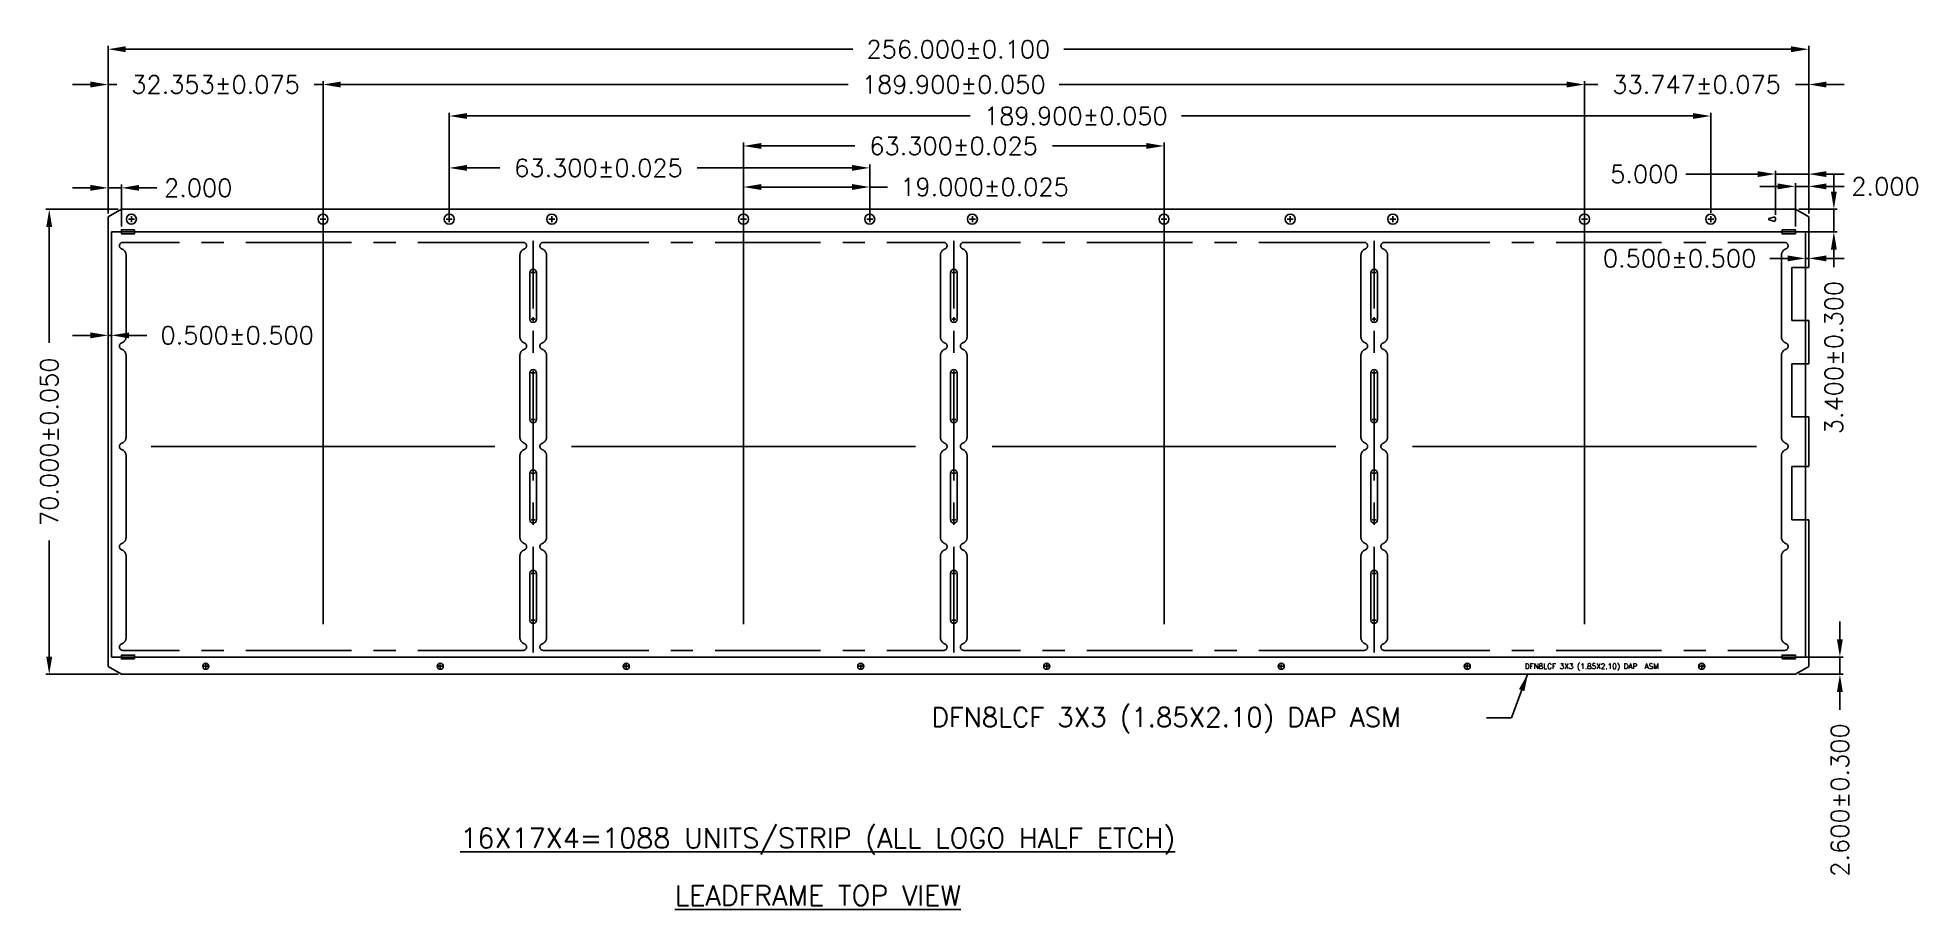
# Model space of a CAD drawing. Header units: millimetres. Extents: x 393.15 to 401.64, y 88.26 to 92.19.
import ezdxf
from ezdxf.enums import TextEntityAlignment as Align

# ---------------------------------------------------------------- set-up
doc = ezdxf.new("R2010")
doc.units = ezdxf.units.MM
doc.header["$LTSCALE"] = 0.5
doc.header["$PDMODE"] = 98
doc.linetypes.add('CENTER', pattern=[50.8, 31.75, -6.35, 6.35, -6.35])
doc.linetypes.add('HIDDEN', pattern=[0.375, 0.25, -0.125])
for name, color, linetype in [('1D', 4, 'Continuous'), ('BORDER', 7, 'Continuous'), ('BTM', 7, 'HIDDEN'), ('CEN', 2, 'CENTER'), ('DEF', 5, 'Continuous'), ('DIM', 3, 'Continuous')]:
    doc.layers.add(name, color=color, linetype=linetype)
doc.styles.add('ROMANS', font='romans.shx', dxfattribs={"bigfont": 'AllInOneBig.shx'})
doc.styles.add('SIMPLEX', font='simplex.shx', dxfattribs={"bigfont": 'AllInOneBig.shx'})
doc.dimstyles.new('BD', dxfattribs={"dimtxt": 0.08, "dimasz": 0.08, "dimexe": 0.027, "dimexo": 0.027, "dimgap": 0.027, "dimtad": 1, "dimdec": 3, "dimrnd": 0.0005, "dimzin": 1, "dimtxsty": 'SIMPLEX', "dimcen": 0.1905, "dimclrd": 256, "dimclre": 256, "dimclrt": 256, "dimazin": 3, "dimtp": 0.03, "dimtm": 0.05, "dimtfac": 0.8, "dimtdec": 3, "dimtmove": 0, "dimatfit": 3, "dimfxl": 0.05, "dimtzin": 4, "dimlwd": -1, "dimlwe": -1})
doc.dimstyles.new('Standard1', dxfattribs={"dimtxt": 0.08, "dimasz": 0.08, "dimexe": 0.015, "dimexo": 0.015, "dimgap": 0.027, "dimtad": 1, "dimdec": 3, "dimlfac": 33.333333, "dimrnd": 0.0005, "dimzin": 1, "dimtxsty": 'SIMPLEX', "dimcen": 0.1905, "dimclrd": 256, "dimclre": 256, "dimclrt": 256, "dimazin": 3, "dimtp": 0.03, "dimtm": 0.05, "dimtfac": 0.8, "dimtdec": 3, "dimtmove": 0, "dimatfit": 3, "dimfxl": 0.05, "dimtzin": 4, "dimlwd": -1, "dimlwe": -1})

# ---------------------------------------------------------------- blocks, each defined once
blk = doc.blocks.new('M0')
at = {"layer": '1D', "linetype": 'CENTER'}
for p, q in [((-30.15, 30.7), (30.15, 30.7)), ((-29.65, 16.51), (-29.65, 28.79)), ((29.65, 16.51), (29.65, 28.79)), ((-29.65, 1.41), (-29.65, 13.69)), ((29.65, 1.41), (29.65, 13.69)), ((-29.65, -13.69), (-29.65, -1.41)), ((29.65, -13.69), (29.65, -1.41)), ((-29.65, -28.79), (-29.65, -16.51)), ((29.65, -28.79), (29.65, -16.51)), ((-30.15, -30.7), (30.15, -30.7))]:
    blk.add_line(p, q, dxfattribs=at)
for centre, radius, start, end in [((-30.15, 30.2), 0.5, 90, 250.5288), ((-30.65, 28.79), 1, 0, 70.5288), ((30.65, 28.79), 1, 109.4712, 180), ((30.15, 30.2), 0.5, 289.4712, 90), ((-30.15, 15.1), 0.5, 109.4712, 250.5288), ((-30.65, 16.51), 1, 289.4712, 0), ((-30.65, 13.69), 1, 0, 70.5288), ((30.65, 16.51), 1, 180, 250.5288), ((30.65, 13.69), 1, 109.4712, 180), ((30.15, 15.1), 0.5, 289.4712, 70.5288), ((-30.15, 0), 0.5, 109.4712, 250.5288), ((-30.65, 1.41), 1, 289.4712, 0), ((30.65, 1.41), 1, 180, 250.5288), ((30.15, 0), 0.5, 289.4712, 70.5288), ((-30.65, -1.41), 1, 0, 70.5288), ((30.65, -1.41), 1, 109.4712, 180), ((-30.65, -13.69), 1, 289.4712, 0), ((30.65, -13.69), 1, 180, 250.5288), ((-30.15, -15.1), 0.5, 109.4712, 250.5288), ((-30.65, -16.51), 1, 0, 70.5288), ((30.65, -16.51), 1, 109.4712, 180), ((30.15, -15.1), 0.5, 289.4712, 70.5288), ((-30.15, -30.2), 0.5, 109.4712, 270), ((-30.65, -28.79), 1, 289.4712, 0), ((30.65, -28.79), 1, 180, 250.5288), ((30.15, -30.2), 0.5, 270, 70.5288)]:
    blk.add_arc(centre, radius, start, end, dxfattribs=at)
blk = doc.blocks.new('*D58')
at = {"layer": 'Defpoints', "color": 0, "transparency": 16777216}
for p in [(393.5284, 91.4189), (393.2026, 89.3189), (393.5284, 89.3189)]:
    blk.add_point(p, dxfattribs=at)
at = {"layer": 'DIM', "transparency": 16777216}
for p, q in [((393.5134, 91.4189), (393.1876, 91.4189)), ((393.2026, 91.3389), (393.2026, 90.815)), ((393.2026, 89.3989), (393.2026, 89.9229)), ((393.5134, 89.3189), (393.1876, 89.3189))]:
    blk.add_line(p, q, dxfattribs=at)
for points in [[(393.1892, 91.3389), (393.2159, 91.3389), (393.2026, 91.4189)], [(393.1892, 89.3989), (393.2159, 89.3989), (393.2026, 89.3189)]]:
    blk.add_solid(points, dxfattribs=at)
at = {"layer": 'DIM', "transparency": 16777216, "insert": (393.2026, 90.3689), "char_height": 0.08, "attachment_point": 5, "rotation": 90, "style": 'SIMPLEX'}
blk.add_mtext('\\A1;70.000%%p0.050', dxfattribs=at)
blk = doc.blocks.new('*D59')
at = {"layer": 'Defpoints', "color": 0, "transparency": 16777216}
for p in [(393.4684, 91.5154), (393.4684, 91.3843), (393.5284, 91.3259)]:
    blk.add_point(p, dxfattribs=at)
at = {"layer": 'DIM', "transparency": 16777216}
for p, q in [((393.3884, 91.5154), (393.3084, 91.5154)), ((393.4684, 91.3993), (393.4684, 91.5304)), ((393.4684, 91.5154), (393.5284, 91.5154)), ((393.5284, 91.3409), (393.5284, 91.5304)), ((393.6084, 91.5154), (393.6884, 91.5154))]:
    blk.add_line(p, q, dxfattribs=at)
for points in [[(393.3884, 91.5287), (393.3884, 91.5021), (393.4684, 91.5154)], [(393.6084, 91.5287), (393.6084, 91.5021), (393.5284, 91.5154)]]:
    blk.add_solid(points, dxfattribs=at)
at = {"layer": 'DIM', "transparency": 16777216, "insert": (393.8754, 91.5154), "char_height": 0.08, "attachment_point": 5, "style": 'SIMPLEX'}
blk.add_mtext('\\A1;2.000', dxfattribs=at)
blk = doc.blocks.new('*D60')
at = {"layer": 'Defpoints', "color": 0, "transparency": 16777216}
for p in [(393.4684, 91.982), (393.4684, 91.3843), (394.439, 90.3479)]:
    blk.add_point(p, dxfattribs=at)
at = {"layer": 'DIM', "transparency": 16777216}
for p, q in [((393.3884, 91.982), (393.3084, 91.982)), ((393.4684, 91.3993), (393.4684, 91.997)), ((393.4684, 91.982), (393.5077, 91.982)), ((394.439, 91.982), (394.3997, 91.982)), ((394.439, 90.3629), (394.439, 91.997)), ((394.519, 91.982), (394.599, 91.982))]:
    blk.add_line(p, q, dxfattribs=at)
for points in [[(393.3884, 91.9953), (393.3884, 91.9686), (393.4684, 91.982)], [(394.519, 91.9953), (394.519, 91.9686), (394.439, 91.982)]]:
    blk.add_solid(points, dxfattribs=at)
at = {"layer": 'DIM', "transparency": 16777216, "insert": (393.9537, 91.982), "char_height": 0.08, "attachment_point": 5, "style": 'SIMPLEX'}
blk.add_mtext('\\A1;32.353%%P0.075', dxfattribs=at)
blk = doc.blocks.new('*D61')
at = {"layer": 'Defpoints', "color": 0, "transparency": 16777216}
for p in [(398.237, 91.7046), (396.338, 90.3479), (398.237, 90.3479)]:
    blk.add_point(p, dxfattribs=at)
at = {"layer": 'DIM', "transparency": 16777216}
for p, q in [((396.338, 90.3629), (396.338, 91.7196)), ((396.418, 91.7046), (396.8408, 91.7046)), ((398.157, 91.7046), (397.7329, 91.7046)), ((398.237, 90.3629), (398.237, 91.7196))]:
    blk.add_line(p, q, dxfattribs=at)
for points in [[(396.418, 91.7179), (396.418, 91.6912), (396.338, 91.7046)], [(398.157, 91.7179), (398.157, 91.6912), (398.237, 91.7046)]]:
    blk.add_solid(points, dxfattribs=at)
at = {"layer": 'DIM', "transparency": 16777216, "insert": (397.2869, 91.7046), "char_height": 0.08, "attachment_point": 5, "style": 'SIMPLEX'}
blk.add_mtext('\\A1;63.300%%p0.025', dxfattribs=at)
blk = doc.blocks.new('*D62')
at = {"layer": 'Defpoints', "color": 0, "transparency": 16777216}
for p in [(394.439, 91.982), (394.439, 90.3479), (400.136, 90.3479)]:
    blk.add_point(p, dxfattribs=at)
at = {"layer": 'DIM', "transparency": 16777216}
for p, q in [((394.439, 90.3629), (394.439, 91.997)), ((394.519, 91.982), (396.811, 91.982)), ((400.056, 91.982), (397.764, 91.982)), ((400.136, 90.3629), (400.136, 91.997))]:
    blk.add_line(p, q, dxfattribs=at)
for points in [[(394.519, 91.9953), (394.519, 91.9686), (394.439, 91.982)], [(400.056, 91.9953), (400.056, 91.9686), (400.136, 91.982)]]:
    blk.add_solid(points, dxfattribs=at)
at = {"layer": 'DIM', "transparency": 16777216, "insert": (397.2875, 91.982), "char_height": 0.08, "attachment_point": 5, "style": 'SIMPLEX'}
blk.add_mtext('\\A1;189.900%%p0.050', dxfattribs=at)
blk = doc.blocks.new('*D63')
at = {"layer": 'Defpoints', "color": 0, "transparency": 16777216}
for p in [(401.1484, 92.1414), (393.4684, 91.3843), (401.1484, 91.3843)]:
    blk.add_point(p, dxfattribs=at)
at = {"layer": 'DIM', "transparency": 16777216}
for p, q in [((393.4684, 91.3993), (393.4684, 92.1564)), ((393.5484, 92.1414), (396.8319, 92.1414)), ((401.0684, 92.1414), (397.7849, 92.1414)), ((401.1484, 91.3993), (401.1484, 92.1564))]:
    blk.add_line(p, q, dxfattribs=at)
for points in [[(393.5484, 92.1547), (393.5484, 92.1281), (393.4684, 92.1414)], [(401.0684, 92.1547), (401.0684, 92.1281), (401.1484, 92.1414)]]:
    blk.add_solid(points, dxfattribs=at)
at = {"layer": 'DIM', "transparency": 16777216, "insert": (397.3084, 92.1414), "char_height": 0.08, "attachment_point": 5, "style": 'SIMPLEX'}
blk.add_mtext('\\A1;256.000%%p0.100', dxfattribs=at)
blk = doc.blocks.new('*D64')
at = {"layer": 'Defpoints', "color": 0, "transparency": 16777216}
for p in [(401.1484, 91.982), (400.136, 91.3739), (401.1484, 91.3843)]:
    blk.add_point(p, dxfattribs=at)
at = {"layer": 'DIM', "transparency": 16777216}
for p, q in [((400.056, 91.982), (399.976, 91.982)), ((400.136, 91.3889), (400.136, 91.997)), ((400.136, 91.982), (400.1962, 91.982)), ((401.1484, 91.982), (401.0883, 91.982)), ((401.1484, 91.3993), (401.1484, 91.997)), ((401.2284, 91.982), (401.3084, 91.982))]:
    blk.add_line(p, q, dxfattribs=at)
for points in [[(400.056, 91.9953), (400.056, 91.9686), (400.136, 91.982)], [(401.2284, 91.9953), (401.2284, 91.9686), (401.1484, 91.982)]]:
    blk.add_solid(points, dxfattribs=at)
at = {"layer": 'DIM', "transparency": 16777216, "insert": (400.6422, 91.982), "char_height": 0.08, "attachment_point": 5, "style": 'SIMPLEX'}
blk.add_mtext('\\A1;33.747%%P0.075', dxfattribs=at)
blk = doc.blocks.new('slit')
for p, q in [((-32.15, 26.15), (-32.15, 19.15)), ((-31.15, 26.15), (-31.15, 19.15)), ((-32.15, 4.05), (-32.15, 11.05)), ((-31.15, 4.05), (-31.15, 11.05)), ((-32.15, -4.05), (-32.15, -11.05)), ((-31.15, -4.05), (-31.15, -11.05)), ((-32.15, -26.15), (-32.15, -19.15)), ((-31.15, -26.15), (-31.15, -19.15))]:
    blk.add_line(p, q)
at = {"color": 0}
for centre, start, end in [((-31.65, 26.15), 0, 180), ((-31.65, 19.15), 180, 0), ((-31.65, 11.05), 0, 180), ((-31.65, 4.05), 180, 0), ((-31.65, -4.05), 0, 180), ((-31.65, -11.05), 180, 0), ((-31.65, -19.15), 0, 180), ((-31.65, -26.15), 180, 0)]:
    blk.add_arc(centre, 0.5, start, end, dxfattribs=at)
at = {"layer": '1D', "linetype": 'CENTER'}
blk.add_line((-31.65, -31), (-31.65, 30.92), dxfattribs=at)
at = {"layer": '1D'}
for p, q in [((-31.95, 26.15), (-31.35, 26.15)), ((-31.65, 25.85), (-31.65, 26.45)), ((-31.95, 19.15), (-31.35, 19.15)), ((-31.65, 18.85), (-31.65, 19.45)), ((-31.65, 11.35), (-31.65, 10.75)), ((-31.95, 11.05), (-31.35, 11.05)), ((-31.95, 4.05), (-31.35, 4.05)), ((-31.65, 4.35), (-31.65, 3.75)), ((-31.95, -4.05), (-31.35, -4.05)), ((-31.65, -4.35), (-31.65, -3.75)), ((-31.95, -11.05), (-31.35, -11.05)), ((-31.65, -11.35), (-31.65, -10.75)), ((-31.95, -19.15), (-31.35, -19.15)), ((-31.65, -18.85), (-31.65, -19.45)), ((-31.95, -26.15), (-31.35, -26.15)), ((-31.65, -25.85), (-31.65, -26.45))]:
    blk.add_line(p, q, dxfattribs=at)
blk = doc.blocks.new('*D65')
at = {"layer": 'Defpoints', "color": 0, "transparency": 16777216}
for p in [(396.908, 91.5192), (396.338, 91.3739), (396.908, 91.3739)]:
    blk.add_point(p, dxfattribs=at)
at = {"layer": 'DIM', "transparency": 16777216}
for p, q in [((396.338, 91.3889), (396.338, 91.5342)), ((396.418, 91.5192), (396.828, 91.5192)), ((396.908, 91.3889), (396.908, 91.5342)), ((396.908, 91.5192), (396.988, 91.5192))]:
    blk.add_line(p, q, dxfattribs=at)
for points in [[(396.418, 91.5325), (396.418, 91.5059), (396.338, 91.5192)], [(396.828, 91.5325), (396.828, 91.5059), (396.908, 91.5192)]]:
    blk.add_solid(points, dxfattribs=at)
at = {"layer": 'DIM', "transparency": 16777216, "insert": (397.4264, 91.5192), "char_height": 0.08, "attachment_point": 5, "style": 'SIMPLEX'}
blk.add_mtext('\\A1;19.000%%P0.025', dxfattribs=at)
blk = doc.blocks.new('*D70')
at = {"layer": 'Defpoints', "color": 0, "transparency": 16777216}
for p in [(400.706, 91.8399), (395.009, 91.3874), (400.706, 91.3874)]:
    blk.add_point(p, dxfattribs=at)
at = {"layer": 'DIM', "transparency": 16777216}
for p, q in [((395.009, 91.4024), (395.009, 91.8549)), ((400.706, 91.4024), (400.706, 91.8549)), ((395.089, 91.8399), (397.3622, 91.8399)), ((400.626, 91.8399), (398.3153, 91.8399))]:
    blk.add_line(p, q, dxfattribs=at)
for points in [[(395.089, 91.8532), (395.089, 91.8265), (395.009, 91.8399)], [(400.626, 91.8532), (400.626, 91.8265), (400.706, 91.8399)]]:
    blk.add_solid(points, dxfattribs=at)
at = {"layer": 'DIM', "transparency": 16777216, "insert": (397.8388, 91.8399), "char_height": 0.08, "attachment_point": 5, "style": 'SIMPLEX'}
blk.add_mtext('\\A1;189.900%%P0.050', dxfattribs=at)
blk = doc.blocks.new('*D66')
at = {"layer": 'Defpoints', "color": 0, "transparency": 16777216}
for p in [(396.908, 91.6055), (395.009, 91.3739), (396.908, 91.3739)]:
    blk.add_point(p, dxfattribs=at)
at = {"layer": 'DIM', "transparency": 16777216}
for p, q in [((395.009, 91.3889), (395.009, 91.6205)), ((395.089, 91.6055), (395.2369, 91.6055)), ((396.828, 91.6055), (396.129, 91.6055)), ((396.908, 91.3889), (396.908, 91.6205))]:
    blk.add_line(p, q, dxfattribs=at)
for points in [[(395.089, 91.6188), (395.089, 91.5922), (395.009, 91.6055)], [(396.828, 91.6188), (396.828, 91.5922), (396.908, 91.6055)]]:
    blk.add_solid(points, dxfattribs=at)
at = {"layer": 'DIM', "transparency": 16777216, "insert": (395.683, 91.6055), "char_height": 0.08, "attachment_point": 5, "style": 'SIMPLEX'}
blk.add_mtext('\\A1;63.300%%P0.025', dxfattribs=at)
blk = doc.blocks.new('*D67')
at = {"layer": 'Defpoints', "color": 0, "transparency": 16777216}
for p in [(401.0884, 91.4189), (401.2621, 91.4189), (401.0884, 91.3169)]:
    blk.add_point(p, dxfattribs=at)
at = {"layer": 'DIM', "transparency": 16777216}
for p, q in [((401.2621, 91.4989), (401.2621, 91.5789)), ((401.1034, 91.4189), (401.2771, 91.4189)), ((401.2621, 91.4189), (401.2621, 91.3169)), ((401.1034, 91.3169), (401.2771, 91.3169)), ((401.2621, 91.2369), (401.2621, 91.1569))]:
    blk.add_line(p, q, dxfattribs=at)
for points in [[(401.2488, 91.4989), (401.2754, 91.4989), (401.2621, 91.4189)], [(401.2488, 91.2369), (401.2754, 91.2369), (401.2621, 91.3169)]]:
    blk.add_solid(points, dxfattribs=at)
at = {"layer": 'DIM', "transparency": 16777216, "insert": (401.2621, 90.749), "char_height": 0.08, "attachment_point": 5, "rotation": 90, "style": 'SIMPLEX'}
blk.add_mtext('\\A1;{\\C1;3.400%%P0.300}', dxfattribs=at)
blk = doc.blocks.new('*D68')
at = {"layer": 'Defpoints', "color": 0, "transparency": 16777216}
for p in [(401.0884, 89.3969), (401.0884, 89.3189), (401.2893, 89.3189)]:
    blk.add_point(p, dxfattribs=at)
at = {"layer": 'DIM', "transparency": 16777216}
for p, q in [((401.2893, 89.4769), (401.2893, 89.5569)), ((401.1034, 89.3969), (401.3043, 89.3969)), ((401.2893, 89.3969), (401.2893, 89.3189)), ((401.1034, 89.3189), (401.3043, 89.3189)), ((401.2893, 89.2389), (401.2893, 89.1589))]:
    blk.add_line(p, q, dxfattribs=at)
for points in [[(401.276, 89.4769), (401.3027, 89.4769), (401.2893, 89.3969)], [(401.276, 89.2389), (401.3027, 89.2389), (401.2893, 89.3189)]]:
    blk.add_solid(points, dxfattribs=at)
at = {"layer": 'DIM', "transparency": 16777216, "insert": (401.2893, 88.751), "char_height": 0.08, "attachment_point": 5, "rotation": 90, "style": 'SIMPLEX'}
blk.add_mtext('\\A1;{\\C1;2.600%%P0.300}', dxfattribs=at)
blk = doc.blocks.new('*D69')
at = {"layer": 'Defpoints', "color": 0, "transparency": 16777216}
for p in [(401.1484, 91.522), (401.1484, 91.3843), (401.0884, 91.3259)]:
    blk.add_point(p, dxfattribs=at)
at = {"layer": 'DIM', "transparency": 16777216}
for p, q in [((401.0084, 91.522), (400.9284, 91.522)), ((401.0884, 91.3409), (401.0884, 91.537)), ((401.0884, 91.522), (401.1484, 91.522)), ((401.1484, 91.3993), (401.1484, 91.537)), ((401.2284, 91.522), (401.3084, 91.522))]:
    blk.add_line(p, q, dxfattribs=at)
for points in [[(401.0084, 91.5353), (401.0084, 91.5087), (401.0884, 91.522)], [(401.2284, 91.5353), (401.2284, 91.5087), (401.1484, 91.522)]]:
    blk.add_solid(points, dxfattribs=at)
at = {"layer": 'DIM', "transparency": 16777216, "insert": (401.4954, 91.522), "char_height": 0.08, "attachment_point": 5, "style": 'SIMPLEX'}
blk.add_mtext('\\A1;2.000', dxfattribs=at)
blk = doc.blocks.new('*D71')
at = {"layer": 'Defpoints', "color": 0, "transparency": 16777216}
for p in [(401.1484, 91.5775), (400.9984, 91.3779), (401.1484, 91.3843)]:
    blk.add_point(p, dxfattribs=at)
at = {"layer": 'DIM', "transparency": 16777216}
for p, q in [((400.9184, 91.5775), (400.5934, 91.5775)), ((400.9984, 91.3929), (400.9984, 91.5925)), ((401.1484, 91.5775), (400.9984, 91.5775)), ((401.1484, 91.3993), (401.1484, 91.5925)), ((401.2284, 91.5775), (401.3084, 91.5775))]:
    blk.add_line(p, q, dxfattribs=at)
for points in [[(400.9184, 91.5908), (400.9184, 91.5642), (400.9984, 91.5775)], [(401.2284, 91.5908), (401.2284, 91.5642), (401.1484, 91.5775)]]:
    blk.add_solid(points, dxfattribs=at)
at = {"layer": 'DIM', "transparency": 16777216, "insert": (400.4064, 91.5775), "char_height": 0.08, "attachment_point": 5, "style": 'SIMPLEX'}
blk.add_mtext('\\A1;{\\C0;5.000}', dxfattribs=at)
blk = doc.blocks.new('*D208')
at = {"layer": 'Defpoints', "color": 0, "ltscale": 0.1, "transparency": 16777216}
for p in [(393.4684, 91.3169), (393.4834, 91.3169), (393.4684, 90.8494)]:
    blk.add_point(p, dxfattribs=at)
at = {"layer": 'DIM', "ltscale": 0.1, "transparency": 16777216}
for p, q in [((393.4684, 91.3019), (393.4684, 90.8344)), ((393.4834, 91.3019), (393.4834, 90.8344)), ((393.3884, 90.8494), (393.3084, 90.8494)), ((393.4684, 90.8494), (393.4834, 90.8494)), ((393.5634, 90.8494), (393.6434, 90.8494))]:
    blk.add_line(p, q, dxfattribs=at)
for points in [[(393.3884, 90.8627), (393.3884, 90.836), (393.4684, 90.8494)], [(393.5634, 90.8627), (393.5634, 90.836), (393.4834, 90.8494)]]:
    blk.add_solid(points, dxfattribs=at)
at = {"layer": 'DIM', "ltscale": 0.1, "transparency": 16777216, "insert": (394.0514, 90.8494), "char_height": 0.08, "attachment_point": 5, "style": 'SIMPLEX'}
blk.add_mtext('\\A1;0.500%%P0.500', dxfattribs=at)
blk = doc.blocks.new('*D209')
at = {"layer": 'Defpoints', "color": 0, "ltscale": 0.1, "transparency": 16777216}
for p in [(401.1334, 91.2511), (401.1334, 91.1969), (401.1484, 91.2511)]:
    blk.add_point(p, dxfattribs=at)
at = {"layer": 'DIM', "ltscale": 0.1, "transparency": 16777216}
for p, q in [((401.0534, 91.1969), (400.9734, 91.1969)), ((401.1334, 91.2361), (401.1334, 91.1819)), ((401.1484, 91.1969), (401.1334, 91.1969)), ((401.1484, 91.2361), (401.1484, 91.1819)), ((401.2284, 91.1969), (401.3084, 91.1969))]:
    blk.add_line(p, q, dxfattribs=at)
for points in [[(401.0534, 91.2102), (401.0534, 91.1836), (401.1334, 91.1969)], [(401.2284, 91.2102), (401.2284, 91.1836), (401.1484, 91.1969)]]:
    blk.add_solid(points, dxfattribs=at)
at = {"layer": 'DIM', "ltscale": 0.1, "transparency": 16777216, "insert": (400.5655, 91.1969), "char_height": 0.08, "attachment_point": 5, "style": 'SIMPLEX'}
blk.add_mtext('\\A1;0.500%%P0.500', dxfattribs=at)

msp = doc.modelspace()

# ---------------------------------------------------------------- linework, layer by layer
at = {"color": 0}
for p, q in [((393.468405, 91.384289), (393.468405, 89.353584)), ((401.072342, 90.916438), (401.072342, 91.156438)), ((401.072342, 90.721437), (401.072342, 90.481437)), ((401.072342, 90.256436), (401.072342, 90.016436))]:
    msp.add_line(p, q, dxfattribs=at)
for p, q in [((401.088422, 91.418939), (393.528405, 91.418939)), ((401.148423, 91.384289), (401.148423, 91.156438)), ((401.148423, 90.916438), (401.148423, 90.721437)), ((401.148423, 90.481437), (401.148423, 90.256436)), ((401.148423, 90.016436), (401.148423, 89.353584)), ((401.088422, 89.318934), (393.528405, 89.318934))]:
    msp.add_line(p, q)
at = {"color": 1, "ltscale": 0.1}
for p, q in [((400.968438, 91.376937), (400.990702, 91.383617)), ((400.968438, 91.376937), (400.968438, 91.37094)), ((400.968438, 91.37094), (400.990702, 91.364261)), ((400.998423, 91.377873), (400.998423, 91.370005))]:
    msp.add_line(p, q, dxfattribs=at)
at = {"color": 2, "linetype": 'CENTER', "ltscale": 1.5}
for p, q in [((393.483405, 91.316939), (393.483405, 89.396934)), ((401.133423, 91.316939), (401.133423, 89.396934))]:
    msp.add_line(p, q, dxfattribs=at)
at = {"ltscale": 0.1}
for points in [[(393.588405, 91.325939), (393.528405, 91.325939), (393.528405, 91.307939), (393.588405, 91.307939)], [(401.028422, 91.325939), (401.088422, 91.325939), (401.088422, 91.307939), (401.028422, 91.307939)], [(393.588405, 89.387934), (393.528405, 89.387934), (393.528405, 89.405934), (393.588405, 89.405934)], [(401.028422, 89.387934), (401.088422, 89.387934), (401.088422, 89.405934), (401.028422, 89.405934)]]:
    msp.add_lwpolyline(points, close=True, dxfattribs=at)
at = {"color": 0}
for centre in [(393.909496, 89.354934), (394.968498, 89.354934), (395.8085, 89.354934), (396.867503, 89.354934), (397.707505, 89.354934), (398.766507, 89.354934), (399.606509, 89.354934), (400.665511, 89.354934)]:
    msp.add_circle(centre, 0.0135, dxfattribs=at)
at = {"color": 1, "ltscale": 0.1}
for centre, start, end in [((400.992426, 91.377873), 360, 106.6992442), ((400.992426, 91.370005), 253.3007557, 360)]:
    msp.add_arc(centre, 0.005997, start, end, dxfattribs=at)
at = {"layer": '1D', "linetype": 'CENTER'}
for p, q in [((393.560015, 91.373939), (393.586976, 91.373939)), ((393.573495, 91.360458), (393.573495, 91.387419)), ((394.425517, 91.373939), (394.452478, 91.373939)), ((394.438997, 91.360458), (394.438997, 91.387419)), ((394.995518, 91.373939), (395.022479, 91.373939)), ((395.008999, 91.360458), (395.008999, 91.387419)), ((395.459019, 91.373939), (395.48598, 91.373939)), ((395.4725, 91.360458), (395.4725, 91.387419)), ((396.324521, 91.373939), (396.351482, 91.373939)), ((396.338002, 91.360458), (396.338002, 91.387419)), ((396.894522, 91.373939), (396.921483, 91.373939)), ((396.908003, 91.360458), (396.908003, 91.387419)), ((397.358023, 91.373939), (397.384984, 91.373939)), ((397.371504, 91.360458), (397.371504, 91.387419)), ((398.223525, 91.373939), (398.250486, 91.373939)), ((398.237006, 91.360458), (398.237006, 91.387419)), ((398.793527, 91.373939), (398.820488, 91.373939)), ((398.807007, 91.360458), (398.807007, 91.387419)), ((399.257028, 91.373939), (399.283989, 91.373939)), ((399.270508, 91.360458), (399.270508, 91.387419)), ((400.12253, 91.373939), (400.149491, 91.373939)), ((400.13601, 91.360458), (400.13601, 91.387419)), ((400.692531, 91.373939), (400.719492, 91.373939)), ((400.706012, 91.360458), (400.706012, 91.387419)), ((393.896015, 89.354934), (393.922977, 89.354934)), ((393.909496, 89.341454), (393.909496, 89.368415)), ((394.955018, 89.354934), (394.981979, 89.354934)), ((394.968498, 89.344516), (394.968498, 89.363071)), ((395.79502, 89.354934), (395.821981, 89.354934)), ((395.8085, 89.341454), (395.8085, 89.368415)), ((396.854022, 89.354934), (396.880983, 89.354934)), ((396.867503, 89.344516), (396.867503, 89.363071)), ((397.694024, 89.354934), (397.720985, 89.354934)), ((397.707505, 89.341454), (397.707505, 89.368415)), ((398.753027, 89.354934), (398.779988, 89.354934)), ((398.766507, 89.344516), (398.766507, 89.363071)), ((399.593028, 89.354934), (399.61999, 89.354934)), ((399.606509, 89.341454), (399.606509, 89.368415)), ((400.652031, 89.354934), (400.678992, 89.354934)), ((400.665511, 89.344516), (400.665511, 89.363071))]:
    msp.add_line(p, q, dxfattribs=at)
at = {"layer": '1D', "color": 2, "linetype": 'CENTER', "ltscale": 1.5}
for p, q in [((393.483405, 91.316939), (401.133423, 91.316939)), ((393.483405, 89.396934), (401.133423, 89.396934))]:
    msp.add_line(p, q, dxfattribs=at)
at = {"layer": 'BTM', "color": 0}
for p, q in [((393.468405, 91.384289), (393.528405, 91.418939)), ((401.072342, 91.156438), (401.148423, 91.156438)), ((401.072342, 90.916438), (401.148423, 90.916438)), ((401.072342, 90.721437), (401.148423, 90.721437)), ((401.072342, 90.481437), (401.148423, 90.481437)), ((401.072342, 90.256436), (401.148423, 90.256436)), ((401.072342, 90.016436), (401.148423, 90.016436)), ((393.468405, 89.353584), (393.528405, 89.318934))]:
    msp.add_line(p, q, dxfattribs=at)
at = {"layer": 'CEN', "linetype": 'CENTER', "ltscale": 5}
for p, q in [((394.438997, 91.151297), (394.438997, 89.544576)), ((396.338002, 91.151297), (396.338002, 89.544576)), ((398.237006, 91.151297), (398.237006, 89.544576)), ((400.13601, 91.151297), (400.13601, 89.544576)), ((393.662637, 90.347936), (395.215358, 90.347936)), ((397.114362, 90.347936), (395.561641, 90.347936)), ((397.460645, 90.347936), (399.013366, 90.347936)), ((400.912371, 90.347936), (399.35965, 90.347936))]:
    msp.add_line(p, q, dxfattribs=at)
at = {"layer": 'DEF', "color": 0}
for p, q in [((401.088422, 91.418939), (401.148423, 91.384289)), ((401.088422, 89.318934), (401.148423, 89.353584))]:
    msp.add_line(p, q, dxfattribs=at)
for centre in [(393.573495, 91.373939), (394.438997, 91.373939), (395.4725, 91.373939), (396.338002, 91.373939), (397.371504, 91.373939), (398.237006, 91.373939), (399.270508, 91.373939), (400.13601, 91.373939)]:
    msp.add_circle(centre, 0.0225, dxfattribs=at)
at = {"layer": 'DEF', "color": 1}
for centre in [(395.008999, 91.373939), (396.908003, 91.373939), (398.807007, 91.373939), (400.706012, 91.373939)]:
    msp.add_circle(centre, 0.0225, dxfattribs=at)

# ---------------------------------------------------------------- block references
at = {"color": 0, "xscale": 0.03000006857161, "yscale": 0.03000006857161, "zscale": 0.03000006857161}
for p in [(396.338002, 90.347936), (398.237006, 90.347936), (400.13601, 90.347936)]:
    msp.add_blockref('slit', p, dxfattribs=at)
at = {"layer": 'BTM', "color": 0, "xscale": -0.03000006857161, "yscale": 0.0300000685715816, "zscale": 0.0300000685715853, "rotation": 359.9999999812239}
for p in [(394.438997, 90.347936), (398.237006, 90.347936)]:
    msp.add_blockref('M0', p, dxfattribs=at)
at = {"layer": 'BTM', "color": 0, "xscale": 0.03000006857161, "yscale": 0.03000006857161, "zscale": 0.03000006857161}
for p in [(396.338002, 90.347936), (400.13601, 90.347936)]:
    msp.add_blockref('M0', p, dxfattribs=at)

# ---------------------------------------------------------------- texts
at = {"layer": '1D', "color": 3, "style": 'ROMANS'}
for s, height, p in [('DFN8LCF 3X3 (1.85X2.10) DAP  ASM', 0.02404918, (399.866211, 89.343082)), ('DFN8LCF 3X3 (1.85X2.10) DAP ASM ', 0.08657704, (397.187485, 89.081897))]:
    msp.add_text(s, height=height, rotation=360, dxfattribs=at).set_placement(p)
at = {"layer": 'BORDER', "color": 0, "style": 'SIMPLEX'}
msp.add_text('%%U16X17X4=1088 UNITS/STRIP (ALL LOGO HALF ETCH)', height=0.09000021, rotation=360, dxfattribs=at).set_placement((396.673269, 88.534568), align=Align.CENTER)
at = {"layer": 'BORDER', "style": 'SIMPLEX'}
msp.add_text('%%ULEADFRAME TOP VIEW', height=0.09000021, rotation=360, dxfattribs=at).set_placement((396.673269, 88.275224), align=Align.CENTER)

# ---------------------------------------------------------------- dimensions: what is measured, and where the dimension line sits
at = {"layer": 'DIM', "color": 0}
for base, p1, p2, angle, text, picture, middle in [((401.148423, 92.141388), (393.468405, 91.384289), (401.148423, 91.384289), 360, '256.000%%p0.100', '*D63', (397.308414, 92.141388)), ((393.468405, 91.981955), (394.438997, 90.347936), (393.468405, 91.384289), 360, '<>%%P0.075', '*D60', (393.953701, 91.981955)), ((401.148423, 91.981955), (400.13601, 91.373939), (401.148423, 91.384289), 360, '<>%%P0.075', '*D64', (400.642216, 91.981955)), ((401.289331, 89.318934), (401.088422, 89.396934), (401.088422, 89.318934), 90, '{\\C1;<>%%P0.300}', '*D68', (401.289331, 88.750982))]:
    dim = msp.add_linear_dim(base=base, p1=p1, p2=p2, angle=angle, text=text, dimstyle='Standard1', dxfattribs=at)
    dim.commit()
    dim.dimension.update_dxf_attribs({"geometry": picture, "text_midpoint": middle})
dim = msp.add_linear_dim(base=(394.438997, 91.981955), p1=(400.13601, 90.347936), p2=(394.438997, 90.347936), angle=360, text='189.900%%p0.050', dimstyle='Standard1', override={"dimtol": 0, "dimlim": 0, "dimtp": 0.03, "dimtm": 0.05, "dimtfac": 0.8, "dimtdec": 3, "dimtolj": 1, "dimtzin": 4}, dxfattribs=at)
dim.commit()
dim.dimension.update_dxf_attribs({"geometry": '*D62', "text_midpoint": (397.287504, 91.981955)})
for base, p1, p2, angle, text, picture, middle in [((400.706012, 91.839866), (395.008999, 91.387419), (400.706012, 91.387419), 360, '189.900%%P0.050', '*D70', (397.838764, 91.839866)), ((398.237006, 91.704557), (396.338002, 90.347936), (398.237006, 90.347936), 360, '63.300%%p0.025', '*D61', (397.286886, 91.704557)), ((396.908003, 91.605495), (395.008999, 91.373939), (396.908003, 91.373939), 360, '<>%%P0.025', '*D66', (395.682976, 91.605495)), ((396.908003, 91.519198), (396.338002, 91.373939), (396.908003, 91.373939), 360, '<>%%P0.025', '*D65', (397.426431, 91.519198)), ((401.262116, 91.418939), (401.088422, 91.316939), (401.088422, 91.418939), 90, '{\\C1;<>%%P0.300}', '*D67', (401.262116, 90.748986)), ((393.202569, 89.318934), (393.528405, 91.418939), (393.528405, 89.318934), 90, '70.000%%p0.050', '*D58', (393.202569, 90.368936))]:
    dim = msp.add_linear_dim(base=base, p1=p1, p2=p2, angle=angle, text=text, dimstyle='Standard1', dxfattribs=at)
    dim.commit()
    dim.dimension.update_dxf_attribs({"geometry": picture, "text_midpoint": middle, "dimtype": 160})
at = {"layer": 'DIM'}
dim = msp.add_linear_dim(base=(401.148423, 91.577503), p1=(400.998423, 91.377873), p2=(401.148423, 91.384289), angle=360, text='{\\C0;<>}', dimstyle='Standard1', dxfattribs=at)
dim.commit()
dim.dimension.update_dxf_attribs({"geometry": '*D71', "text_midpoint": (400.406356, 91.577503), "dimtype": 160})
at = {"layer": 'DIM', "color": 0}
for base, p1, p2, picture, middle in [((393.468405, 91.515397), (393.528405, 91.325939), (393.468405, 91.384289), '*D59', (393.875405, 91.515397)), ((401.148423, 91.521989), (401.088422, 91.325939), (401.148423, 91.384289), '*D69', (401.495423, 91.521989))]:
    dim = msp.add_linear_dim(base=base, p1=p1, p2=p2, angle=360, dimstyle='Standard1', dxfattribs=at)
    dim.commit()
    dim.dimension.update_dxf_attribs({"geometry": picture, "text_midpoint": middle, "dimtype": 160})
at = {"layer": 'DIM', "color": 3, "ltscale": 0.1}
dim = msp.add_linear_dim(base=(393.468405, 90.849379), p1=(393.483405, 91.316939), p2=(393.468405, 91.316939), angle=0, text='<>%%P0.500', dimstyle='Standard1', dxfattribs=at)
dim.commit()
dim.dimension.update_dxf_attribs({"geometry": '*D208', "text_midpoint": (394.051357, 90.849379), "dimtype": 160})
dim = msp.add_linear_dim(base=(401.133423, 91.19691), p1=(401.148423, 91.251103), p2=(401.133423, 91.251103), angle=0, text='<>%%P0.500', dimstyle='Standard1', dxfattribs=at)
dim.commit()
dim.dimension.update_dxf_attribs({"geometry": '*D209', "text_midpoint": (400.56547, 91.19691)})

# ---------------------------------------------------------------- leaders
at = {"layer": '1D', "color": 3, "ltscale": 0.1}
msp.add_leader([(399.880391, 89.322255), (399.805789, 89.122993), (399.694041, 89.122993)], dimstyle='BD', override={"dimgap": 0.027, "dimtad": 0}, dxfattribs=at)

doc.saveas('drawing.dxf')
